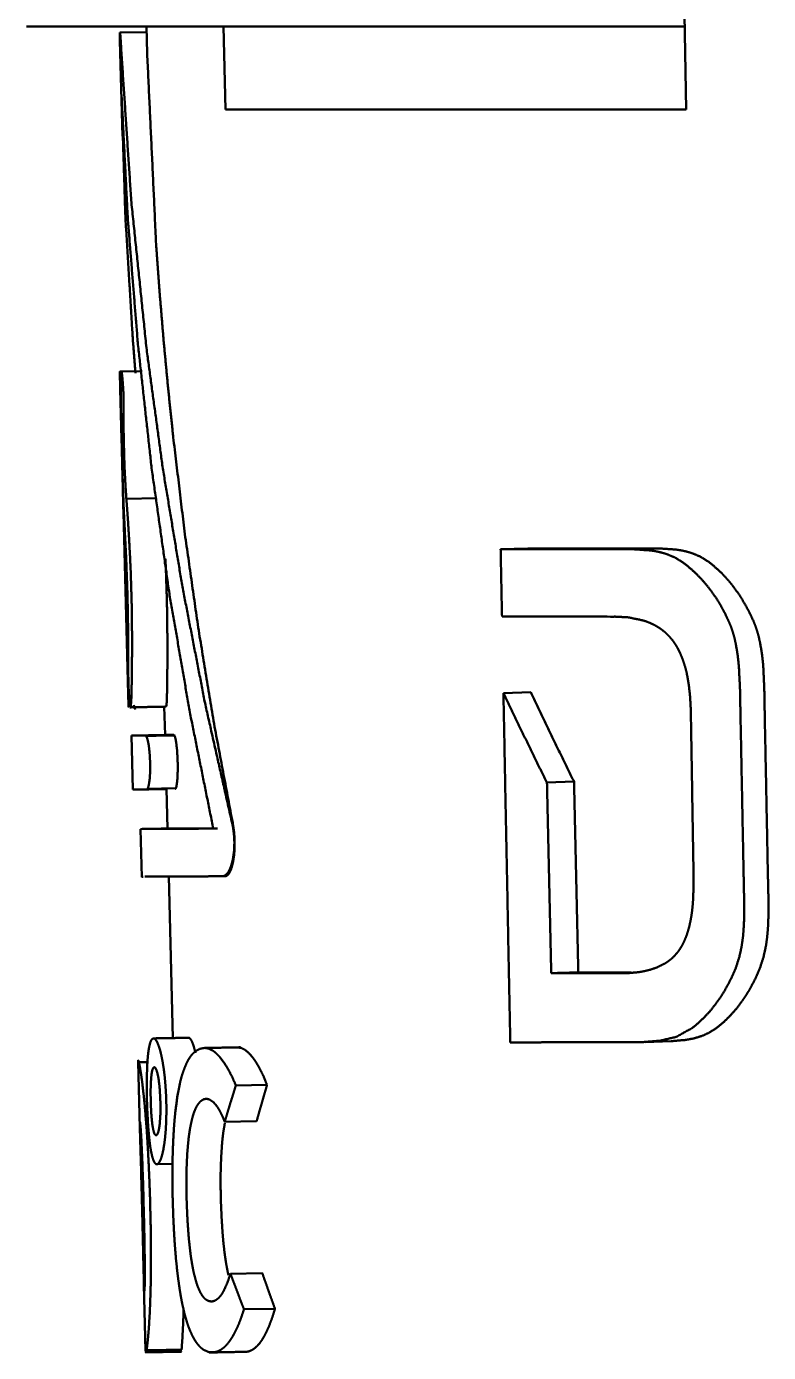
# Paper-space layout 'Layout1' of a CAD drawing. Header units: millimetres. Extents: x 69 to 348, y 30 to 269.
# Drawn here: x 71.3 to 78.46, y 135.44 to 148.23 of the extents above; entities that cross this region are included whole.
import ezdxf

# ---------------------------------------------------------------- set-up
doc = ezdxf.new("R2010")
doc.units = ezdxf.units.MM
doc.layers.add('170', color=7, linetype='Continuous', true_color=0xffffff)

psp = doc.layouts.get("Layout1")

# ---------------------------------------------------------------- linework, layer by layer
at = {"layer": '170', "color": 155, "linetype": 'Continuous', "lineweight": 50}
for p, q in [((77.667, 147.429), (77.615, 150.229)), ((72.46, 148.175), (72.201, 148.171)), ((72.46, 148.175), (72.202, 148.171)), ((72.202, 148.171), (72.202, 148.171)), ((72.202, 148.167), (72.202, 148.17)), ((72.458, 148.229), (72.465, 147.97)), ((73.2, 148.229), (73.22, 147.429)), ((72.202, 148.09), (72.226, 147.171)), ((72.417, 144.905), (72.201, 144.901)), ((72.417, 144.904), (72.212, 144.901)), ((72.264, 143.673), (72.558, 143.678)), ((72.232, 143.665), (72.282, 141.787)), ((75.876, 143.186), (76.139, 143.194)), ((75.903, 141.797), (76.166, 141.805)), ((72.282, 141.668), (72.288, 141.668)), ((72.63, 141.666), (72.637, 141.394)), ((72.313, 141.388), (72.637, 141.394)), ((72.313, 141.388), (72.447, 141.389)), ((72.313, 141.388), (72.326, 140.868)), ((72.722, 141.394), (72.637, 141.394)), ((72.326, 140.868), (72.461, 140.869)), ((72.481, 140.868), (72.326, 140.868)), ((72.46, 140.874), (72.74, 140.879)), ((72.481, 140.868), (72.651, 140.871)), ((72.651, 140.874), (72.661, 140.491)), ((76.323, 140.934), (76.584, 140.943)), ((72.402, 140.486), (72.414, 140.022)), ((72.403, 140.486), (72.402, 140.486)), ((72.415, 140.026), (72.414, 140.026)), ((72.414, 140.026), (72.425, 140.026)), ((72.673, 140.031), (72.714, 138.469)), ((73.191, 140.03), (73.218, 140.031)), ((77.134, 139.103), (76.625, 139.103)), ((77.269, 138.431), (77.521, 138.439)), ((72.377, 138.238), (72.394, 137.604)), ((72.469, 138.238), (72.38, 138.236)), ((73.321, 138.012), (73.622, 138.017)), ((73.213, 137.661), (73.521, 137.667)), ((72.549, 137.252), (72.711, 137.255)), ((73.269, 136.195), (73.576, 136.201)), ((72.433, 136.087), (72.45, 135.454)), ((73.399, 135.852), (73.698, 135.857)), ((72.452, 135.437), (72.793, 135.443)), ((72.624, 135.437), (72.793, 135.44)), ((72.793, 135.446), (72.793, 135.443))]:
    psp.add_line(p, q, dxfattribs=at)
at = {"layer": '170', "color": 155, "linetype": 'Continuous', "lineweight": 13}
psp.add_line((73.218, 140.027), (73.192, 140.027), dxfattribs=at)
at = {"layer": '170', "color": 155, "linetype": 'Continuous', "lineweight": 50}
for points in [[(71.546, 148.229), (71.301, 148.229)], [(75.876, 143.186), (75.889, 142.536)], [(77.005, 143.186), (75.876, 143.186)], [(75.889, 142.536), (76.971, 142.535)], [(72.296, 141.66), (72.649, 141.667)], [(77.712, 141.58), (77.737, 140.065)], [(78.221, 140.027), (78.19, 141.602)], [(78.455, 140.035), (78.424, 141.609)], [(72.734, 141.39), (72.45, 141.385)], [(76.364, 139.095), (76.323, 140.934)], [(76.625, 139.103), (76.584, 140.943)], [(72.668, 140.491), (72.404, 140.486)], [(76.364, 139.095), (76.625, 139.103)], [(72.873, 138.472), (72.523, 138.466)], [(73.364, 138.38), (73.011, 138.373)], [(72.447, 135.437), (72.796, 135.443)], [(72.46, 135.456), (72.799, 135.462)], [(73.063, 135.435), (73.416, 135.442)]]:
    psp.add_open_spline(points, degree=1, dxfattribs=at)
for points, knots in [([(77.652, 148.229), (76.971, 148.229), (76.373, 148.229), (74.853, 148.229), (74.032, 148.229), (72.534, 148.229), (71.546, 148.229)], [0, 0, 0.111503, 0.209577, 0.458503, 0.592965, 0.838195, 1, 1]), ([(72.202, 148.168), (72.201, 148.151), (72.202, 148.119), (72.202, 148.09)], [0, 0, 0.215628, 0.62045, 1, 1]), ([(72.215, 147.999), (72.213, 148.038), (72.211, 148.072), (72.21, 148.088), (72.209, 148.102), (72.208, 148.115), (72.207, 148.127), (72.206, 148.146), (72.204, 148.16), (72.203, 148.168), (72.202, 148.171)], [0, 0, 0.227314, 0.427381, 0.517861, 0.601032, 0.676232, 0.743519, 0.85484, 0.934755, 0.983111, 1, 1]), ([(73.284, 140.546), (73.027, 141.683), (72.805, 142.823), (72.616, 143.965), (72.46, 145.109), (72.311, 146.553), (72.215, 147.999)], [0, 0, 0.154552, 0.308585, 0.462153, 0.615314, 0.80787, 1, 1]), ([(72.465, 147.969), (72.551, 146.131), (72.585, 145.663), (72.624, 145.196), (72.668, 144.729), (72.717, 144.262), (72.829, 143.33), (72.962, 142.4), (73.116, 141.472), (73.29, 140.546)], [0, 0, 0.246165, 0.308872, 0.371591, 0.434321, 0.497069, 0.622641, 0.748307, 0.874071, 1, 1]), ([(72.218, 147.556), (72.255, 146.385), (72.326, 145.216), (72.352, 144.885)], [0, 0, 0.437963, 0.876032, 1, 1]), ([(73.103, 140.49), (72.873, 141.632), (72.676, 142.777), (72.508, 143.968), (72.376, 145.161), (72.279, 146.358), (72.218, 147.556)], [0, 0, 0.163443, 0.32637, 0.495085, 0.663403, 0.831829, 1, 1]), ([(73.22, 147.429), (73.975, 147.429), (76.215, 147.429), (77.667, 147.429)], [0, 0, 0.169728, 0.673394, 1, 1]), ([(72.202, 144.892), (72.202, 144.899), (72.203, 144.901)], [0, 0, 0.749282, 1, 1]), ([(72.21, 144.526), (72.209, 144.553), (72.208, 144.596), (72.207, 144.625), (72.206, 144.655), (72.206, 144.67), (72.205, 144.699), (72.204, 144.754), (72.203, 144.78), (72.203, 144.803), (72.203, 144.814), (72.202, 144.824), (72.202, 144.833), (72.202, 144.842), (72.202, 144.859), (72.202, 144.872), (72.202, 144.883), (72.202, 144.892)], [0, 0, 0.073631, 0.190465, 0.271445, 0.352538, 0.393085, 0.47347, 0.624541, 0.693613, 0.756973, 0.78663, 0.814703, 0.840994, 0.865561, 0.90963, 0.946885, 0.977045, 1, 1]), ([(72.215, 144.901), (72.213, 144.898), (72.212, 144.892), (72.21, 144.88), (72.21, 144.865), (72.209, 144.855), (72.209, 144.845), (72.209, 144.833), (72.209, 144.82), (72.209, 144.792), (72.209, 144.76)], [0, 0, 0.020526, 0.070153, 0.150468, 0.261496, 0.328299, 0.402838, 0.485408, 0.57543, 0.774697, 1, 1]), ([(72.238, 144.517), (72.238, 144.548), (72.238, 144.582), (72.238, 144.599), (72.237, 144.616), (72.237, 144.634), (72.237, 144.652), (72.236, 144.67), (72.235, 144.687), (72.235, 144.704), (72.234, 144.721), (72.233, 144.738), (72.232, 144.754), (72.231, 144.769), (72.23, 144.783), (72.228, 144.81), (72.226, 144.834), (72.225, 144.845), (72.224, 144.854), (72.223, 144.863), (72.222, 144.871), (72.22, 144.884), (72.218, 144.893), (72.216, 144.899), (72.215, 144.901)], [0, 0, 0.081585, 0.168282, 0.213333, 0.25887, 0.304517, 0.350304, 0.396284, 0.441871, 0.486448, 0.530016, 0.572683, 0.614075, 0.653684, 0.691455, 0.761542, 0.823373, 0.850892, 0.876201, 0.899275, 0.919929, 0.953818, 0.978338, 0.993651, 1, 1]), ([(72.209, 144.76), (72.21, 144.68), (72.211, 144.597), (72.212, 144.512), (72.214, 144.424), (72.216, 144.334), (72.218, 144.243), (72.221, 144.152), (72.223, 144.061), (72.224, 144.015), (72.227, 143.924), (72.228, 143.879), (72.231, 143.791), (72.234, 143.705), (72.237, 143.621), (72.24, 143.54), (72.244, 143.463), (72.248, 143.389)], [0, 0, 0.058437, 0.118738, 0.180895, 0.244976, 0.31071, 0.376809, 0.443128, 0.509676, 0.54306, 0.609454, 0.642117, 0.706316, 0.769019, 0.830244, 0.889419, 0.945996, 1, 1]), ([(72.232, 143.673), (72.23, 143.767), (72.227, 143.896), (72.225, 143.951), (72.223, 144.034), (72.221, 144.118), (72.22, 144.175), (72.217, 144.259), (72.214, 144.369), (72.211, 144.475), (72.21, 144.526)], [0, 0, 0.110933, 0.262121, 0.325936, 0.423035, 0.521663, 0.588231, 0.687249, 0.816019, 0.940539, 1, 1]), ([(72.264, 143.673), (72.258, 143.764), (72.252, 143.865), (72.251, 143.891), (72.25, 143.918), (72.248, 143.945), (72.247, 143.972), (72.245, 144.027), (72.243, 144.083), (72.243, 144.111), (72.242, 144.14), (72.241, 144.168), (72.24, 144.196), (72.239, 144.252), (72.238, 144.308), (72.238, 144.362), (72.238, 144.416), (72.238, 144.467), (72.238, 144.517)], [0, 0, 0.10886, 0.227782, 0.259089, 0.290819, 0.322792, 0.355018, 0.420221, 0.486466, 0.520014, 0.553768, 0.587446, 0.620915, 0.687198, 0.752632, 0.817254, 0.880381, 0.941303, 1, 1]), ([(72.282, 141.765), (72.28, 141.868), (72.277, 141.976), (72.275, 142.09), (72.27, 142.332), (72.267, 142.457), (72.264, 142.585), (72.261, 142.714), (72.259, 142.779), (72.256, 142.909), (72.252, 143.036), (72.249, 143.13), (72.247, 143.192), (72.242, 143.343), (72.239, 143.458), (72.235, 143.568), (72.232, 143.673)], [0, 0, 0.053906, 0.110604, 0.170112, 0.297066, 0.362742, 0.429531, 0.497477, 0.531654, 0.599312, 0.666003, 0.715387, 0.748019, 0.827235, 0.887498, 0.945081, 1, 1]), ([(72.313, 141.765), (72.315, 141.868), (72.317, 141.976), (72.318, 142.09), (72.319, 142.209), (72.319, 142.332), (72.318, 142.457), (72.317, 142.585), (72.314, 142.714), (72.31, 142.844), (72.306, 142.972), (72.303, 143.035), (72.3, 143.098), (72.299, 143.129), (72.297, 143.161), (72.295, 143.192), (72.294, 143.223), (72.287, 143.343), (72.28, 143.458), (72.276, 143.513), (72.272, 143.568), (72.268, 143.621), (72.264, 143.673)], [0, 0, 0.053837, 0.110473, 0.169937, 0.232315, 0.296771, 0.362388, 0.429168, 0.497105, 0.565136, 0.632246, 0.665456, 0.698443, 0.714852, 0.731203, 0.747496, 0.763676, 0.826687, 0.887047, 0.916272, 0.944851, 0.97279, 1, 1]), ([(72.248, 143.389), (72.251, 143.318), (72.255, 143.243), (72.257, 143.204), (72.259, 143.164), (72.261, 143.123), (72.263, 143.081), (72.266, 142.996), (72.269, 142.909), (72.271, 142.866), (72.272, 142.821), (72.274, 142.777), (72.275, 142.732), (72.277, 142.642), (72.279, 142.554), (72.279, 142.511), (72.28, 142.467), (72.28, 142.424), (72.281, 142.382), (72.281, 142.3), (72.282, 142.221), (72.282, 142.183), (72.282, 142.146), (72.282, 142.11), (72.282, 142.075)], [0, 0, 0.054313, 0.111437, 0.141063, 0.171396, 0.202481, 0.234281, 0.299132, 0.365113, 0.398521, 0.432218, 0.466219, 0.500447, 0.568486, 0.635537, 0.668694, 0.701607, 0.734299, 0.766549, 0.828988, 0.888698, 0.917565, 0.945772, 0.973279, 1, 1]), ([(77.259, 143.194), (76.682, 143.194), (76.139, 143.194)], [0, 0, 0.515014, 1, 1]), ([(77.635, 143.058), (77.559, 143.105), (77.481, 143.138), (77.442, 143.15), (77.402, 143.16), (77.362, 143.168), (77.322, 143.174), (77.162, 143.185), (77.005, 143.186)], [0, 0, 0.136158, 0.265479, 0.328696, 0.391343, 0.453658, 0.515646, 0.759786, 1, 1]), ([(77.88, 143.066), (77.805, 143.113), (77.728, 143.146), (77.689, 143.158), (77.65, 143.168), (77.611, 143.176), (77.571, 143.182), (77.414, 143.193), (77.259, 143.194)], [0, 0, 0.136467, 0.265819, 0.329008, 0.39161, 0.453866, 0.515789, 0.759761, 1, 1]), ([(72.641, 143.093), (72.646, 142.978), (72.65, 142.851), (72.654, 142.721), (72.657, 142.592), (72.659, 142.464), (72.659, 142.401), (72.66, 142.339), (72.66, 142.277), (72.66, 142.216), (72.66, 142.097), (72.659, 141.983), (72.657, 141.875), (72.656, 141.771)], [0, 0, 0.086716, 0.183358, 0.281372, 0.379339, 0.475769, 0.523382, 0.570611, 0.617472, 0.663863, 0.753908, 0.839873, 0.921901, 1, 1]), ([(78.078, 142.487), (78.041, 142.566), (78, 142.642), (77.948, 142.726), (77.892, 142.804), (77.832, 142.877), (77.769, 142.944), (77.703, 143.004), (77.635, 143.058)], [0, 0, 0.119861, 0.237846, 0.37268, 0.504559, 0.633338, 0.758873, 0.881105, 1, 1]), ([(78.315, 142.495), (78.273, 142.583), (78.227, 142.668), (78.177, 142.748), (78.123, 142.823), (78.095, 142.859), (78.066, 142.893), (78.037, 142.925), (78.007, 142.957), (77.944, 143.014), (77.88, 143.066)], [0, 0, 0.13517, 0.267826, 0.397798, 0.524847, 0.587257, 0.648731, 0.709235, 0.76887, 0.885775, 1, 1]), ([(76.971, 142.536), (77.11, 142.528), (77.249, 142.499), (77.284, 142.488), (77.318, 142.474), (77.353, 142.458), (77.387, 142.439), (77.42, 142.418), (77.452, 142.393), (77.468, 142.38), (77.483, 142.365), (77.498, 142.35), (77.513, 142.334), (77.54, 142.3), (77.566, 142.262), (77.578, 142.242), (77.589, 142.222), (77.6, 142.2), (77.61, 142.178), (77.629, 142.133), (77.645, 142.086), (77.66, 142.038), (77.672, 141.989), (77.69, 141.888), (77.702, 141.787), (77.709, 141.684), (77.712, 141.58)], [0, 0, 0.099885, 0.202055, 0.22841, 0.255288, 0.282637, 0.310404, 0.338743, 0.367867, 0.382825, 0.398009, 0.413332, 0.428816, 0.460375, 0.492898, 0.509563, 0.526527, 0.54377, 0.561181, 0.596291, 0.63189, 0.668101, 0.704686, 0.778004, 0.851601, 0.925657, 1, 1]), ([(78.19, 141.602), (78.186, 141.829), (78.175, 142.055), (78.163, 142.167), (78.144, 142.277), (78.132, 142.331), (78.117, 142.384), (78.099, 142.437), (78.078, 142.487)], [0, 0, 0.252444, 0.504736, 0.630309, 0.754646, 0.816444, 0.878116, 0.939436, 1, 1]), ([(78.424, 141.609), (78.42, 141.836), (78.41, 142.062), (78.398, 142.175), (78.379, 142.285), (78.367, 142.339), (78.352, 142.392), (78.335, 142.444), (78.315, 142.495)], [0, 0, 0.252529, 0.504886, 0.630505, 0.754846, 0.816633, 0.878257, 0.939517, 1, 1]), ([(72.282, 142.075), (72.282, 142.053), (72.282, 142.03), (72.282, 142.005), (72.283, 141.979), (72.283, 141.953), (72.284, 141.926), (72.285, 141.898), (72.285, 141.872), (72.286, 141.845), (72.287, 141.82), (72.288, 141.796), (72.29, 141.774), (72.291, 141.753), (72.292, 141.734), (72.293, 141.717), (72.294, 141.703), (72.296, 141.69), (72.297, 141.68), (72.298, 141.672), (72.299, 141.666), (72.301, 141.662), (72.302, 141.661), (72.303, 141.661), (72.305, 141.664), (72.306, 141.669), (72.307, 141.676), (72.308, 141.686), (72.309, 141.698), (72.31, 141.711), (72.311, 141.727), (72.312, 141.745), (72.313, 141.765)], [0, 0, 0.041741, 0.086353, 0.133857, 0.183442, 0.234218, 0.286206, 0.338416, 0.389722, 0.439945, 0.488294, 0.534096, 0.577215, 0.616997, 0.653128, 0.685552, 0.713797, 0.737591, 0.7573, 0.772957, 0.784534, 0.792217, 0.796307, 0.79899, 0.804808, 0.814694, 0.828892, 0.847408, 0.869945, 0.896413, 0.926998, 0.961585, 1, 1]), ([(72.286, 141.661), (72.286, 141.669), (72.285, 141.689), (72.284, 141.717), (72.282, 141.752), (72.282, 141.765)], [0, 0, 0.084009, 0.274451, 0.534619, 0.874832, 1, 1]), ([(72.656, 141.771), (72.655, 141.751), (72.655, 141.734), (72.654, 141.725), (72.654, 141.718), (72.653, 141.71), (72.653, 141.704), (72.652, 141.692), (72.651, 141.682), (72.65, 141.675), (72.649, 141.67), (72.647, 141.667)], [0, 0, 0.188789, 0.35816, 0.436067, 0.509496, 0.578443, 0.642426, 0.754429, 0.84554, 0.915857, 0.96468, 1, 1]), ([(75.903, 141.797), (75.919, 140.954), (75.936, 140.111), (75.952, 139.269), (75.969, 138.426)], [0, 0, 0.249987, 0.499992, 0.749998, 1, 1]), ([(76.323, 140.934), (76.269, 141.042), (76.216, 141.15), (76.163, 141.258), (76.111, 141.366), (76.058, 141.473), (76.006, 141.581), (75.954, 141.689), (75.903, 141.797)], [0, 0, 0.125468, 0.250784, 0.376043, 0.501139, 0.626095, 0.750899, 0.875525, 1, 1]), ([(76.584, 140.943), (76.373, 141.374), (76.166, 141.805)], [0, 0, 0.501098, 1, 1]), ([(72.349, 141.644), (72.348, 141.644), (72.345, 141.648), (72.341, 141.66), (72.337, 141.681)], [0, 0, 0.006275, 0.147329, 0.450636, 1, 1]), ([(72.461, 140.869), (72.464, 140.87), (72.467, 140.874), (72.471, 140.879), (72.474, 140.887), (72.48, 140.909), (72.485, 140.94), (72.488, 140.958), (72.49, 140.978), (72.49, 140.989), (72.491, 141.001), (72.492, 141.012), (72.493, 141.024), (72.493, 141.049), (72.494, 141.075), (72.494, 141.102), (72.493, 141.129), (72.492, 141.156), (72.491, 141.183), (72.489, 141.209), (72.487, 141.234), (72.484, 141.258), (72.482, 141.28), (72.479, 141.3), (72.475, 141.319), (72.472, 141.335), (72.468, 141.349), (72.465, 141.362), (72.461, 141.371), (72.458, 141.379), (72.454, 141.385), (72.45, 141.388), (72.447, 141.389)], [0, 0, 0.006762, 0.01568, 0.027717, 0.043391, 0.08585, 0.143879, 0.178716, 0.216785, 0.236999, 0.258029, 0.279875, 0.302464, 0.349061, 0.397314, 0.44739, 0.498265, 0.548739, 0.59879, 0.64762, 0.69433, 0.738875, 0.780569, 0.818998, 0.854066, 0.885328, 0.912586, 0.936113, 0.955818, 0.971663, 0.983964, 0.99313, 1, 1]), ([(72.727, 141.39), (72.728, 141.389), (72.73, 141.384), (72.733, 141.376), (72.736, 141.366), (72.739, 141.354), (72.742, 141.34), (72.744, 141.323), (72.747, 141.305), (72.749, 141.285), (72.75, 141.274), (72.752, 141.263), (72.753, 141.251), (72.754, 141.239), (72.755, 141.214), (72.757, 141.189), (72.758, 141.162), (72.759, 141.135), (72.76, 141.108), (72.76, 141.082), (72.76, 141.056), (72.759, 141.031), (72.758, 141.007), (72.757, 140.985), (72.756, 140.964), (72.754, 140.946), (72.752, 140.929), (72.75, 140.915), (72.748, 140.902), (72.746, 140.892), (72.744, 140.884), (72.741, 140.879), (72.739, 140.875), (72.736, 140.874)], [0, 0, 0.000483, 0.012361, 0.028208, 0.047991, 0.071628, 0.09937, 0.131275, 0.166877, 0.205811, 0.226501, 0.248008, 0.270374, 0.2934, 0.34074, 0.389899, 0.440843, 0.49247, 0.543782, 0.594769, 0.644471, 0.692087, 0.737566, 0.780205, 0.819519, 0.855402, 0.887334, 0.91515, 0.938998, 0.958826, 0.974494, 0.986302, 0.994543, 1, 1]), ([(73.103, 140.49), (72.811, 140.489), (72.694, 140.488), (72.643, 140.488), (72.555, 140.487), (72.487, 140.487), (72.46, 140.487), (72.429, 140.487)], [0, 0, 0.433433, 0.607188, 0.683187, 0.81341, 0.914435, 0.953935, 1, 1]), ([(72.665, 140.491), (72.693, 140.491), (72.712, 140.491), (72.763, 140.491), (72.833, 140.491), (72.919, 140.491), (73.145, 140.49)], [0, 0, 0.058964, 0.098592, 0.205525, 0.349355, 0.529804, 1, 1]), ([(73.191, 140.03), (73.205, 140.033), (73.219, 140.04), (73.226, 140.046), (73.233, 140.053), (73.24, 140.061), (73.247, 140.07), (73.259, 140.092), (73.271, 140.12), (73.276, 140.135), (73.281, 140.152), (73.286, 140.169), (73.29, 140.188), (73.294, 140.207), (73.297, 140.228), (73.3, 140.25), (73.303, 140.272), (73.304, 140.295), (73.305, 140.318), (73.306, 140.342), (73.306, 140.366), (73.305, 140.39), (73.304, 140.413), (73.302, 140.437), (73.299, 140.46), (73.293, 140.505), (73.284, 140.546)], [0, 0, 0.02614, 0.054833, 0.070858, 0.088285, 0.107239, 0.127686, 0.173318, 0.226199, 0.255617, 0.286707, 0.319233, 0.353304, 0.389024, 0.426476, 0.465537, 0.505603, 0.546386, 0.587973, 0.63052, 0.673556, 0.716409, 0.758942, 0.801293, 0.843248, 0.923959, 1, 1]), ([(73.29, 140.546), (73.297, 140.505), (73.303, 140.461), (73.305, 140.438), (73.307, 140.414), (73.308, 140.391), (73.309, 140.367), (73.309, 140.343), (73.309, 140.319), (73.308, 140.296), (73.307, 140.273), (73.305, 140.251), (73.303, 140.229), (73.3, 140.209), (73.297, 140.189), (73.294, 140.17), (73.29, 140.153), (73.286, 140.136), (73.282, 140.121), (73.273, 140.093), (73.262, 140.071), (73.257, 140.061), (73.252, 140.053), (73.246, 140.046), (73.241, 140.041), (73.229, 140.033), (73.218, 140.031)], [0, 0, 0.076932, 0.158885, 0.201534, 0.244601, 0.287879, 0.33144, 0.375266, 0.418714, 0.461274, 0.503022, 0.543977, 0.583704, 0.621783, 0.658254, 0.693196, 0.726438, 0.757705, 0.787019, 0.83998, 0.885095, 0.904672, 0.922457, 0.938645, 0.953262, 0.978354, 1, 1]), ([(73.191, 140.03), (72.867, 140.029), (72.737, 140.028), (72.629, 140.028), (72.542, 140.027), (72.478, 140.027), (72.443, 140.027)], [0, 0, 0.433671, 0.607457, 0.752137, 0.867628, 0.953634, 1, 1]), ([(77.737, 140.065), (77.737, 139.96), (77.735, 139.856), (77.733, 139.804), (77.729, 139.753), (77.724, 139.701), (77.717, 139.65), (77.708, 139.6), (77.697, 139.55), (77.684, 139.502), (77.669, 139.455), (77.65, 139.41), (77.63, 139.368), (77.618, 139.348), (77.606, 139.329), (77.594, 139.31), (77.58, 139.293), (77.552, 139.261), (77.522, 139.232), (77.506, 139.22), (77.49, 139.208), (77.474, 139.197), (77.457, 139.186), (77.389, 139.152), (77.32, 139.129), (77.285, 139.12), (77.25, 139.112), (77.215, 139.106), (77.179, 139.102), (77.109, 139.096), (77.039, 139.095)], [0, 0, 0.074568, 0.1489, 0.185972, 0.223001, 0.260021, 0.296948, 0.333492, 0.369569, 0.405229, 0.440544, 0.475192, 0.508822, 0.525286, 0.541529, 0.557606, 0.573436, 0.60406, 0.633567, 0.648017, 0.662307, 0.676463, 0.690434, 0.744489, 0.796851, 0.822734, 0.848475, 0.874043, 0.899441, 0.949877, 1, 1]), ([(78.144, 139.143), (78.178, 139.245), (78.201, 139.351), (78.209, 139.406), (78.216, 139.461), (78.22, 139.517), (78.224, 139.574), (78.226, 139.687), (78.226, 139.8), (78.223, 139.914), (78.221, 140.027)], [0, 0, 0.120363, 0.242301, 0.30409, 0.366484, 0.429457, 0.492716, 0.619335, 0.746162, 0.873084, 1, 1]), ([(78.38, 139.15), (78.413, 139.252), (78.436, 139.359), (78.444, 139.413), (78.45, 139.469), (78.455, 139.525), (78.458, 139.581), (78.461, 139.695), (78.46, 139.808), (78.458, 139.921), (78.455, 140.035)], [0, 0, 0.120204, 0.24209, 0.303879, 0.366286, 0.429269, 0.492533, 0.619193, 0.746076, 0.873029, 1, 1]), ([(77.039, 139.095), (76.866, 139.095), (76.695, 139.095), (76.528, 139.095), (76.364, 139.095)], [0, 0, 0.256449, 0.508917, 0.756782, 1, 1]), ([(77.721, 138.563), (77.778, 138.609), (77.833, 138.661), (77.895, 138.727), (77.953, 138.8), (78.007, 138.878), (78.057, 138.961), (78.103, 139.05), (78.144, 139.143)], [0, 0, 0.101872, 0.206175, 0.330591, 0.458286, 0.589218, 0.72325, 0.860253, 1, 1]), ([(77.965, 138.571), (78.028, 138.623), (78.089, 138.683), (78.147, 138.748), (78.201, 138.819), (78.227, 138.856), (78.252, 138.895), (78.276, 138.934), (78.299, 138.975), (78.342, 139.06), (78.38, 139.15)], [0, 0, 0.114321, 0.231818, 0.352576, 0.476499, 0.539669, 0.603445, 0.667768, 0.732724, 0.864722, 1, 1]), ([(77.097, 138.43), (77.254, 138.431), (77.413, 138.443), (77.57, 138.481), (77.721, 138.563)], [0, 0, 0.241905, 0.487253, 0.736572, 1, 1]), ([(77.521, 138.439), (77.662, 138.451), (77.741, 138.466), (77.817, 138.489), (77.892, 138.523), (77.965, 138.571)], [0, 0, 0.301974, 0.470533, 0.640859, 0.815776, 1, 1]), ([(72.649, 137.859), (72.647, 137.923), (72.643, 137.986), (72.641, 138.017), (72.638, 138.048), (72.636, 138.078), (72.633, 138.107), (72.626, 138.162), (72.618, 138.215), (72.61, 138.262), (72.601, 138.305), (72.596, 138.325), (72.592, 138.343), (72.587, 138.36), (72.582, 138.376), (72.572, 138.404), (72.563, 138.426), (72.558, 138.436), (72.553, 138.444), (72.548, 138.45), (72.544, 138.456), (72.535, 138.463), (72.526, 138.466), (72.518, 138.463), (72.51, 138.456), (72.502, 138.444), (72.495, 138.427), (72.492, 138.416), (72.489, 138.404), (72.486, 138.391), (72.483, 138.377), (72.48, 138.361), (72.478, 138.344), (72.475, 138.326), (72.473, 138.306), (72.469, 138.263), (72.466, 138.216), (72.465, 138.19), (72.464, 138.164), (72.463, 138.136), (72.462, 138.107), (72.461, 138.048), (72.461, 137.987), (72.462, 137.955), (72.462, 137.923), (72.463, 137.891), (72.463, 137.859)], [0, 0, 0.051122, 0.101342, 0.126125, 0.150665, 0.174715, 0.198057, 0.242687, 0.284616, 0.323231, 0.358033, 0.374082, 0.389231, 0.40338, 0.416515, 0.439838, 0.459363, 0.467743, 0.475181, 0.481719, 0.487429, 0.496697, 0.503965, 0.510932, 0.519482, 0.530817, 0.545644, 0.554497, 0.564297, 0.575032, 0.586722, 0.599392, 0.613066, 0.627807, 0.643602, 0.677914, 0.715705, 0.735928, 0.757072, 0.779148, 0.801935, 0.848947, 0.897898, 0.923097, 0.948611, 0.974251, 1, 1]), ([(72.864, 138.472), (72.865, 138.472), (72.873, 138.469), (72.881, 138.462), (72.89, 138.449), (72.899, 138.431), (72.908, 138.408), (72.917, 138.38), (72.931, 138.327)], [0, 0, 0.003061, 0.055621, 0.124346, 0.216606, 0.336843, 0.485927, 0.663235, 1, 1]), ([(73.02, 138.374), (72.971, 138.365), (72.925, 138.338), (72.904, 138.317), (72.883, 138.292), (72.863, 138.261), (72.844, 138.225), (72.827, 138.184), (72.81, 138.138), (72.802, 138.113), (72.794, 138.087), (72.787, 138.059), (72.78, 138.03), (72.756, 137.903), (72.737, 137.759), (72.733, 137.72), (72.729, 137.68), (72.726, 137.64), (72.723, 137.598), (72.718, 137.514), (72.714, 137.427), (72.712, 137.383), (72.711, 137.339), (72.71, 137.293), (72.709, 137.248), (72.709, 137.156), (72.709, 137.064), (72.71, 136.972), (72.712, 136.879), (72.714, 136.832), (72.715, 136.785), (72.717, 136.739), (72.719, 136.693), (72.724, 136.601), (72.729, 136.511), (72.736, 136.422), (72.743, 136.333), (72.748, 136.29), (72.752, 136.246), (72.757, 136.204), (72.762, 136.163), (72.773, 136.082), (72.785, 136.005), (72.791, 135.968), (72.798, 135.932), (72.805, 135.897), (72.813, 135.863), (72.828, 135.799), (72.845, 135.741), (72.853, 135.714), (72.862, 135.688), (72.872, 135.663), (72.881, 135.64), (72.901, 135.597), (72.921, 135.56), (72.942, 135.528), (72.964, 135.501), (72.975, 135.489), (72.987, 135.478), (72.998, 135.469), (73.01, 135.461), (73.057, 135.44), (73.107, 135.437), (73.119, 135.439), (73.132, 135.442), (73.145, 135.446), (73.158, 135.452), (73.184, 135.467), (73.21, 135.487), (73.235, 135.514), (73.261, 135.546), (73.273, 135.564), (73.286, 135.584), (73.298, 135.605), (73.31, 135.628), (73.334, 135.676), (73.357, 135.73), (73.378, 135.788), (73.399, 135.852)], [0, 0, 0.013361, 0.027638, 0.035681, 0.044588, 0.054457, 0.06535, 0.077358, 0.090542, 0.0976, 0.104985, 0.112692, 0.120682, 0.155337, 0.194543, 0.205087, 0.215872, 0.226826, 0.237942, 0.260651, 0.283983, 0.29588, 0.307928, 0.320111, 0.332364, 0.356974, 0.381734, 0.406637, 0.431679, 0.444242, 0.456782, 0.469258, 0.481674, 0.506318, 0.530709, 0.554832, 0.578669, 0.590481, 0.602154, 0.613608, 0.624844, 0.646659, 0.667598, 0.677737, 0.687648, 0.697302, 0.706631, 0.724234, 0.740526, 0.74821, 0.755597, 0.762703, 0.769521, 0.782208, 0.793649, 0.803957, 0.813302, 0.817673, 0.821848, 0.825828, 0.829639, 0.843637, 0.856969, 0.860409, 0.863942, 0.867596, 0.871385, 0.87943, 0.888295, 0.898166, 0.909198, 0.915202, 0.921527, 0.928133, 0.935011, 0.94958, 0.965246, 0.982029, 1, 1]), ([(73.321, 138.012), (73.285, 138.094), (73.248, 138.166), (73.21, 138.227), (73.171, 138.279), (73.162, 138.29), (73.152, 138.301), (73.142, 138.311), (73.133, 138.32), (73.113, 138.337), (73.094, 138.35), (73.057, 138.368), (73.02, 138.374)], [0, 0, 0.183206, 0.347301, 0.494531, 0.626016, 0.656519, 0.685914, 0.714164, 0.741318, 0.792469, 0.839725, 0.924209, 1, 1]), ([(73.339, 138.379), (73.374, 138.373), (73.409, 138.355), (73.445, 138.326), (73.481, 138.285), (73.49, 138.273), (73.499, 138.26), (73.508, 138.247), (73.517, 138.233), (73.535, 138.203), (73.553, 138.171), (73.588, 138.1), (73.622, 138.017)], [0, 0, 0.073392, 0.155844, 0.252667, 0.367045, 0.398634, 0.431332, 0.465, 0.499674, 0.572018, 0.648475, 0.814596, 1, 1]), ([(75.969, 138.426), (76.019, 138.426), (76.07, 138.426), (76.121, 138.427), (76.224, 138.427), (76.276, 138.428), (76.329, 138.428), (76.381, 138.428)], [0, 0, 0.121936, 0.244725, 0.368516, 0.618628, 0.744923, 0.872043, 1, 1]), ([(76.381, 138.428), (76.468, 138.428), (76.555, 138.428), (76.643, 138.429), (76.822, 138.429), (76.913, 138.43), (77.004, 138.43), (77.097, 138.43)], [0, 0, 0.120643, 0.242514, 0.365744, 0.615851, 0.742707, 0.870761, 1, 1]), ([(72.379, 138.255), (72.378, 138.254), (72.377, 138.25), (72.377, 138.238)], [0, 0, 0.09276, 0.327615, 1, 1]), ([(72.452, 135.437), (72.455, 135.442), (72.459, 135.458), (72.461, 135.469), (72.463, 135.484), (72.464, 135.493), (72.465, 135.502), (72.466, 135.512), (72.468, 135.524), (72.473, 135.576), (72.479, 135.643), (72.48, 135.662), (72.482, 135.681), (72.483, 135.702), (72.484, 135.724), (72.487, 135.769), (72.49, 135.817), (72.492, 135.869), (72.494, 135.923), (72.496, 135.98), (72.498, 136.04), (72.5, 136.165), (72.501, 136.296), (72.501, 136.329), (72.501, 136.363), (72.501, 136.397), (72.501, 136.431), (72.501, 136.5), (72.5, 136.569), (72.498, 136.707), (72.494, 136.847), (72.493, 136.917), (72.49, 136.987), (72.488, 137.057), (72.485, 137.126), (72.479, 137.262), (72.472, 137.396), (72.47, 137.429), (72.468, 137.462), (72.466, 137.495), (72.464, 137.527), (72.46, 137.59), (72.455, 137.652), (72.45, 137.711), (72.446, 137.768), (72.443, 137.796), (72.441, 137.823), (72.438, 137.849), (72.436, 137.875), (72.425, 137.969), (72.416, 138.049), (72.411, 138.084), (72.407, 138.116), (72.402, 138.144), (72.398, 138.168), (72.395, 138.19), (72.391, 138.208), (72.388, 138.223), (72.386, 138.235), (72.381, 138.25), (72.379, 138.255)], [0, 0, 0.002022, 0.007633, 0.011891, 0.017195, 0.020257, 0.023615, 0.027272, 0.03122, 0.049934, 0.073516, 0.080205, 0.087233, 0.094589, 0.102229, 0.118292, 0.135406, 0.153583, 0.172816, 0.193117, 0.214273, 0.258369, 0.304637, 0.316531, 0.328519, 0.340545, 0.352606, 0.376826, 0.401166, 0.450184, 0.499618, 0.524464, 0.549261, 0.573878, 0.598315, 0.646591, 0.693997, 0.705702, 0.717347, 0.728931, 0.740411, 0.762859, 0.78459, 0.805593, 0.825832, 0.835652, 0.845266, 0.854658, 0.863771, 0.897132, 0.92574, 0.938306, 0.949649, 0.959698, 0.968501, 0.976111, 0.982587, 0.987975, 0.992305, 0.997979, 1, 1]), ([(72.499, 137.859), (72.499, 137.893), (72.498, 137.926), (72.498, 137.942), (72.498, 137.958), (72.498, 137.974), (72.499, 137.99), (72.5, 138.02), (72.501, 138.048), (72.503, 138.075), (72.505, 138.099), (72.507, 138.12), (72.51, 138.138), (72.513, 138.154), (72.517, 138.166), (72.521, 138.176), (72.525, 138.182), (72.529, 138.186), (72.534, 138.187), (72.536, 138.187), (72.538, 138.186), (72.54, 138.184), (72.543, 138.182), (72.547, 138.175), (72.552, 138.166), (72.555, 138.16), (72.557, 138.153), (72.559, 138.146), (72.562, 138.137), (72.566, 138.119), (72.571, 138.098), (72.573, 138.086), (72.575, 138.074), (72.577, 138.061), (72.578, 138.047), (72.582, 138.019), (72.585, 137.989), (72.586, 137.973), (72.587, 137.957), (72.588, 137.941), (72.589, 137.924), (72.591, 137.891), (72.592, 137.858)], [0, 0, 0.049377, 0.098029, 0.122086, 0.14593, 0.169577, 0.192799, 0.237301, 0.279203, 0.318429, 0.3541, 0.385538, 0.412991, 0.436304, 0.455339, 0.470329, 0.481612, 0.489927, 0.496624, 0.499992, 0.503675, 0.507878, 0.512738, 0.524729, 0.540339, 0.54965, 0.56, 0.571478, 0.584047, 0.612079, 0.643865, 0.661223, 0.679618, 0.699037, 0.719284, 0.761653, 0.806457, 0.829772, 0.853529, 0.877502, 0.901661, 0.950485, 1, 1]), ([(73.321, 138.012), (73.303, 137.956), (73.286, 137.9), (73.267, 137.84), (73.249, 137.781), (73.231, 137.721), (73.213, 137.661)], [0, 0, 0.159643, 0.31922, 0.489548, 0.659798, 0.829936, 1, 1]), ([(73.521, 137.667), (73.537, 137.723), (73.553, 137.78), (73.57, 137.839), (73.587, 137.899), (73.604, 137.958), (73.622, 138.017)], [0, 0, 0.160667, 0.321421, 0.49095, 0.660562, 0.830253, 1, 1]), ([(72.463, 137.859), (72.465, 137.794), (72.468, 137.732), (72.47, 137.7), (72.471, 137.67), (72.473, 137.64), (72.475, 137.611), (72.48, 137.555), (72.485, 137.503), (72.49, 137.455), (72.496, 137.412), (72.503, 137.374), (72.51, 137.341), (72.517, 137.314), (72.525, 137.291), (72.529, 137.282), (72.533, 137.274), (72.537, 137.267), (72.541, 137.262), (72.549, 137.254), (72.558, 137.252), (72.567, 137.254), (72.575, 137.262), (72.584, 137.274), (72.592, 137.291), (72.597, 137.302), (72.601, 137.313), (72.605, 137.327), (72.609, 137.341), (72.613, 137.357), (72.617, 137.374), (72.621, 137.392), (72.624, 137.412), (72.631, 137.455), (72.637, 137.502), (72.639, 137.527), (72.642, 137.554), (72.644, 137.582), (72.646, 137.61), (72.648, 137.669), (72.65, 137.731), (72.65, 137.762), (72.65, 137.794), (72.65, 137.826), (72.649, 137.859)], [0, 0, 0.051154, 0.101387, 0.126162, 0.150698, 0.174731, 0.198047, 0.242577, 0.28435, 0.322742, 0.357209, 0.387924, 0.414725, 0.437472, 0.4564, 0.464489, 0.471646, 0.477907, 0.483356, 0.4922, 0.499295, 0.506462, 0.515455, 0.527319, 0.542704, 0.55184, 0.56193, 0.572945, 0.584902, 0.59782, 0.61173, 0.626678, 0.642666, 0.677317, 0.715345, 0.735652, 0.756845, 0.778966, 0.801802, 0.848891, 0.897849, 0.92304, 0.948567, 0.974228, 1, 1]), ([(72.592, 137.858), (72.593, 137.792), (72.592, 137.728), (72.59, 137.698), (72.588, 137.669), (72.587, 137.656), (72.586, 137.643), (72.585, 137.63), (72.583, 137.619), (72.58, 137.597), (72.576, 137.579), (72.574, 137.571), (72.572, 137.564), (72.57, 137.557), (72.568, 137.551), (72.564, 137.542), (72.56, 137.536), (72.555, 137.532), (72.551, 137.531), (72.546, 137.532), (72.542, 137.536), (72.539, 137.539), (72.537, 137.542), (72.535, 137.547), (72.533, 137.552), (72.531, 137.557), (72.529, 137.564), (72.527, 137.571), (72.525, 137.579), (72.521, 137.598), (72.517, 137.619), (72.515, 137.63), (72.514, 137.642), (72.512, 137.656), (72.511, 137.669), (72.508, 137.698), (72.506, 137.728), (72.504, 137.744), (72.503, 137.76), (72.503, 137.776), (72.502, 137.792), (72.5, 137.826), (72.499, 137.859)], [0, 0, 0.097852, 0.192196, 0.237157, 0.27929, 0.299218, 0.318401, 0.336828, 0.354351, 0.386108, 0.413661, 0.425964, 0.437228, 0.447392, 0.456505, 0.471654, 0.483188, 0.49177, 0.498596, 0.505432, 0.514047, 0.519449, 0.525673, 0.532798, 0.540891, 0.549993, 0.560137, 0.571382, 0.583722, 0.611356, 0.642914, 0.66024, 0.678644, 0.698111, 0.718384, 0.760837, 0.805804, 0.829189, 0.852963, 0.876941, 0.901142, 0.950244, 1, 1]), ([(73.269, 136.195), (73.239, 136.109), (73.207, 136.036), (73.198, 136.021), (73.19, 136.006), (73.181, 135.993), (73.172, 135.981), (73.154, 135.961), (73.136, 135.946), (73.118, 135.935), (73.099, 135.929), (73.081, 135.928), (73.063, 135.931), (73.045, 135.938), (73.027, 135.95), (73.018, 135.957), (73.01, 135.967), (73.001, 135.977), (72.993, 135.989), (72.977, 136.017), (72.962, 136.05), (72.954, 136.068), (72.947, 136.088), (72.94, 136.109), (72.934, 136.131), (72.921, 136.179), (72.909, 136.23), (72.904, 136.258), (72.899, 136.286), (72.894, 136.315), (72.889, 136.344), (72.881, 136.405), (72.874, 136.468), (72.867, 136.532), (72.862, 136.598), (72.857, 136.664), (72.853, 136.73), (72.85, 136.798), (72.847, 136.865), (72.845, 136.933), (72.844, 137.001), (72.844, 137.068), (72.844, 137.134), (72.845, 137.2), (72.847, 137.266), (72.849, 137.298), (72.85, 137.331), (72.852, 137.362), (72.855, 137.393), (72.86, 137.454), (72.866, 137.512), (72.87, 137.54), (72.874, 137.568), (72.878, 137.594), (72.883, 137.62), (72.893, 137.667), (72.904, 137.711), (72.91, 137.731), (72.916, 137.75), (72.923, 137.767), (72.93, 137.784), (72.944, 137.813), (72.96, 137.836), (72.976, 137.855), (72.993, 137.869), (73.01, 137.878), (73.028, 137.882), (73.037, 137.882), (73.047, 137.881), (73.056, 137.879), (73.065, 137.876), (73.103, 137.852), (73.141, 137.807), (73.16, 137.777), (73.178, 137.742), (73.196, 137.703), (73.213, 137.661)], [0, 0, 0.033404, 0.062491, 0.069008, 0.075181, 0.080968, 0.086393, 0.096257, 0.104964, 0.112726, 0.119844, 0.12662, 0.133366, 0.140438, 0.148216, 0.152509, 0.157115, 0.162041, 0.167328, 0.179054, 0.192423, 0.199767, 0.207513, 0.215607, 0.224057, 0.242019, 0.261405, 0.271626, 0.282111, 0.292815, 0.303728, 0.326175, 0.349403, 0.373182, 0.397223, 0.421468, 0.445917, 0.470558, 0.495384, 0.520263, 0.545011, 0.569578, 0.593963, 0.618162, 0.642169, 0.654099, 0.665925, 0.677567, 0.689004, 0.711272, 0.732699, 0.743101, 0.753267, 0.763112, 0.772584, 0.79042, 0.806811, 0.814483, 0.821811, 0.828763, 0.835293, 0.847089, 0.857389, 0.866445, 0.874442, 0.881622, 0.888367, 0.891724, 0.895136, 0.898648, 0.902286, 0.918741, 0.940244, 0.953315, 0.967703, 0.9833, 1, 1]), ([(72.401, 137.373), (72.399, 137.438), (72.396, 137.512), (72.396, 137.539), (72.395, 137.575), (72.394, 137.596), (72.393, 137.614), (72.393, 137.629), (72.393, 137.641), (72.393, 137.651), (72.393, 137.662), (72.394, 137.665)], [0, 0, 0.222532, 0.477572, 0.569917, 0.693242, 0.764503, 0.825787, 0.876881, 0.918494, 0.950875, 0.98939, 1, 1]), ([(72.394, 137.665), (72.395, 137.661), (72.397, 137.65), (72.398, 137.641), (72.399, 137.63), (72.401, 137.615), (72.402, 137.599), (72.403, 137.589), (72.403, 137.579), (72.404, 137.568), (72.405, 137.556), (72.406, 137.532), (72.408, 137.505), (72.41, 137.477), (72.411, 137.447), (72.412, 137.416), (72.414, 137.385), (72.415, 137.352), (72.417, 137.319), (72.418, 137.286), (72.419, 137.252), (72.421, 137.184), (72.424, 137.116), (72.426, 137.048), (72.428, 136.98), (72.43, 136.911), (72.431, 136.843), (72.433, 136.774), (72.435, 136.705), (72.436, 136.636), (72.438, 136.568), (72.439, 136.534), (72.44, 136.466), (72.44, 136.432), (72.441, 136.366), (72.442, 136.301), (72.442, 136.27), (72.443, 136.239), (72.443, 136.21), (72.443, 136.182), (72.442, 136.169), (72.442, 136.156), (72.442, 136.144), (72.442, 136.132), (72.442, 136.11), (72.441, 136.091), (72.441, 136.075), (72.44, 136.061), (72.44, 136.049), (72.439, 136.041), (72.439, 136.034), (72.438, 136.03), (72.437, 136.028), (72.437, 136.027)], [0, 0, 0.002441, 0.009433, 0.014874, 0.021851, 0.030473, 0.040788, 0.04661, 0.052866, 0.059557, 0.066639, 0.081727, 0.097942, 0.115208, 0.133361, 0.152136, 0.17142, 0.191156, 0.211269, 0.231696, 0.252299, 0.293646, 0.335148, 0.376767, 0.418498, 0.460309, 0.502189, 0.544124, 0.586134, 0.628123, 0.66994, 0.690773, 0.732247, 0.752826, 0.793289, 0.832546, 0.851635, 0.870251, 0.888116, 0.905049, 0.913143, 0.920992, 0.928582, 0.935851, 0.949179, 0.960825, 0.97084, 0.979268, 0.986123, 0.991431, 0.995324, 0.997952, 0.999443, 1, 1]), ([(73.214, 137.648), (73.21, 137.623), (73.201, 137.571), (73.194, 137.516), (73.191, 137.487), (73.188, 137.458), (73.186, 137.428), (73.184, 137.397), (73.18, 137.335), (73.177, 137.271), (73.176, 137.239), (73.175, 137.206), (73.174, 137.173), (73.174, 137.14), (73.174, 137.007), (73.177, 136.874), (73.18, 136.807), (73.183, 136.74), (73.187, 136.674), (73.191, 136.609), (73.196, 136.545), (73.202, 136.481), (73.206, 136.45), (73.209, 136.419), (73.213, 136.388), (73.217, 136.358), (73.226, 136.299), (73.236, 136.244), (73.241, 136.218), (73.247, 136.192), (73.249, 136.181)], [0, 0, 0.017257, 0.052766, 0.090513, 0.110211, 0.130335, 0.150756, 0.171477, 0.213798, 0.25724, 0.279358, 0.30162, 0.323934, 0.346294, 0.436208, 0.526834, 0.572383, 0.617746, 0.662607, 0.706929, 0.750701, 0.793872, 0.815221, 0.836407, 0.857426, 0.878182, 0.918297, 0.956408, 0.974699, 0.992478, 1, 1]), ([(72.428, 136.319), (72.425, 136.447), (72.422, 136.579), (72.419, 136.712), (72.417, 136.779), (72.414, 136.913), (72.41, 137.046), (72.405, 137.244), (72.401, 137.373)], [0, 0, 0.121815, 0.246429, 0.37288, 0.436371, 0.563337, 0.690235, 0.878221, 1, 1]), ([(72.437, 136.027), (72.436, 136.03), (72.435, 136.042), (72.435, 136.046), (72.435, 136.051), (72.434, 136.057), (72.434, 136.063), (72.434, 136.078), (72.433, 136.096), (72.433, 136.106), (72.432, 136.128), (72.432, 136.166), (72.431, 136.194), (72.43, 136.254), (72.428, 136.319)], [0, 0, 0.011902, 0.050892, 0.065834, 0.083107, 0.102889, 0.125074, 0.176301, 0.236966, 0.2711, 0.347112, 0.476601, 0.571285, 0.777842, 1, 1]), ([(73.399, 135.852), (73.378, 135.906), (73.357, 135.961), (73.335, 136.02), (73.313, 136.078), (73.291, 136.136), (73.269, 136.195)], [0, 0, 0.15966, 0.31921, 0.489622, 0.659877, 0.830001, 1, 1]), ([(73.576, 136.201), (73.595, 136.145), (73.615, 136.09), (73.635, 136.032), (73.656, 135.974), (73.677, 135.916), (73.698, 135.857)], [0, 0, 0.160657, 0.321379, 0.490879, 0.660495, 0.830183, 1, 1]), ([(72.817, 135.861), (72.816, 135.83), (72.813, 135.736), (72.809, 135.654), (72.807, 135.618), (72.805, 135.586), (72.804, 135.557), (72.802, 135.532), (72.8, 135.51), (72.799, 135.492), (72.798, 135.484), (72.798, 135.476), (72.797, 135.47), (72.796, 135.464), (72.796, 135.462)], [0, 0, 0.075568, 0.313489, 0.518196, 0.608364, 0.689785, 0.761935, 0.825126, 0.879743, 0.9262, 0.946486, 0.964802, 0.981172, 0.995676, 1, 1]), ([(73.698, 135.857), (73.679, 135.794), (73.659, 135.736), (73.638, 135.683), (73.616, 135.634), (73.593, 135.59), (73.57, 135.552), (73.546, 135.519), (73.521, 135.493), (73.497, 135.472), (73.473, 135.457), (73.461, 135.452), (73.449, 135.447), (73.436, 135.444), (73.424, 135.442), (73.414, 135.442)], [0, 0, 0.12454, 0.24064, 0.348746, 0.449046, 0.541573, 0.626294, 0.702497, 0.770051, 0.830066, 0.883948, 0.909136, 0.933411, 0.956967, 0.979889, 1, 1]), ([(72.45, 135.454), (72.451, 135.442), (72.451, 135.438), (72.452, 135.437)], [0, 0, 0.652418, 0.902403, 1, 1])]:
    psp.add_open_spline(points, degree=1, knots=knots, dxfattribs=at)

doc.saveas('drawing.dxf')
